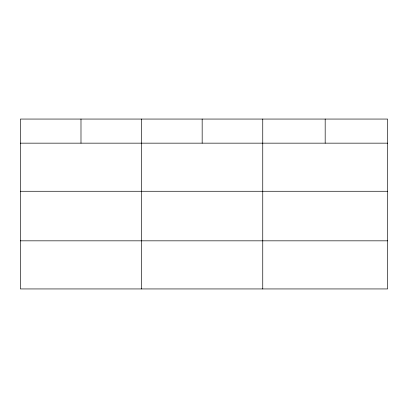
<?xml version="1.0" encoding="UTF-8"?>
<svg xmlns="http://www.w3.org/2000/svg" width="408" height="408" viewBox="0 0 408 408"><rect width="100%" height="100%" fill="white"/><g stroke="black" fill="none" stroke-linecap="round" stroke-linejoin="round"><path stroke-width="0.61" d="M387.6 191.27L387.6 119.059L20.4 119.059L20.4 288.94L387.6 288.94L387.6 191.27L20.4 191.27M20.4 143.157L387.6 143.157M20.4 240.832L387.6 240.832M325.176 119.059L325.176 143.157M262.752 119.059L262.752 288.94M202.164 119.059L202.164 143.157M141.576 119.059L141.576 288.94M80.988 119.059L80.988 143.157"/></g></svg>
